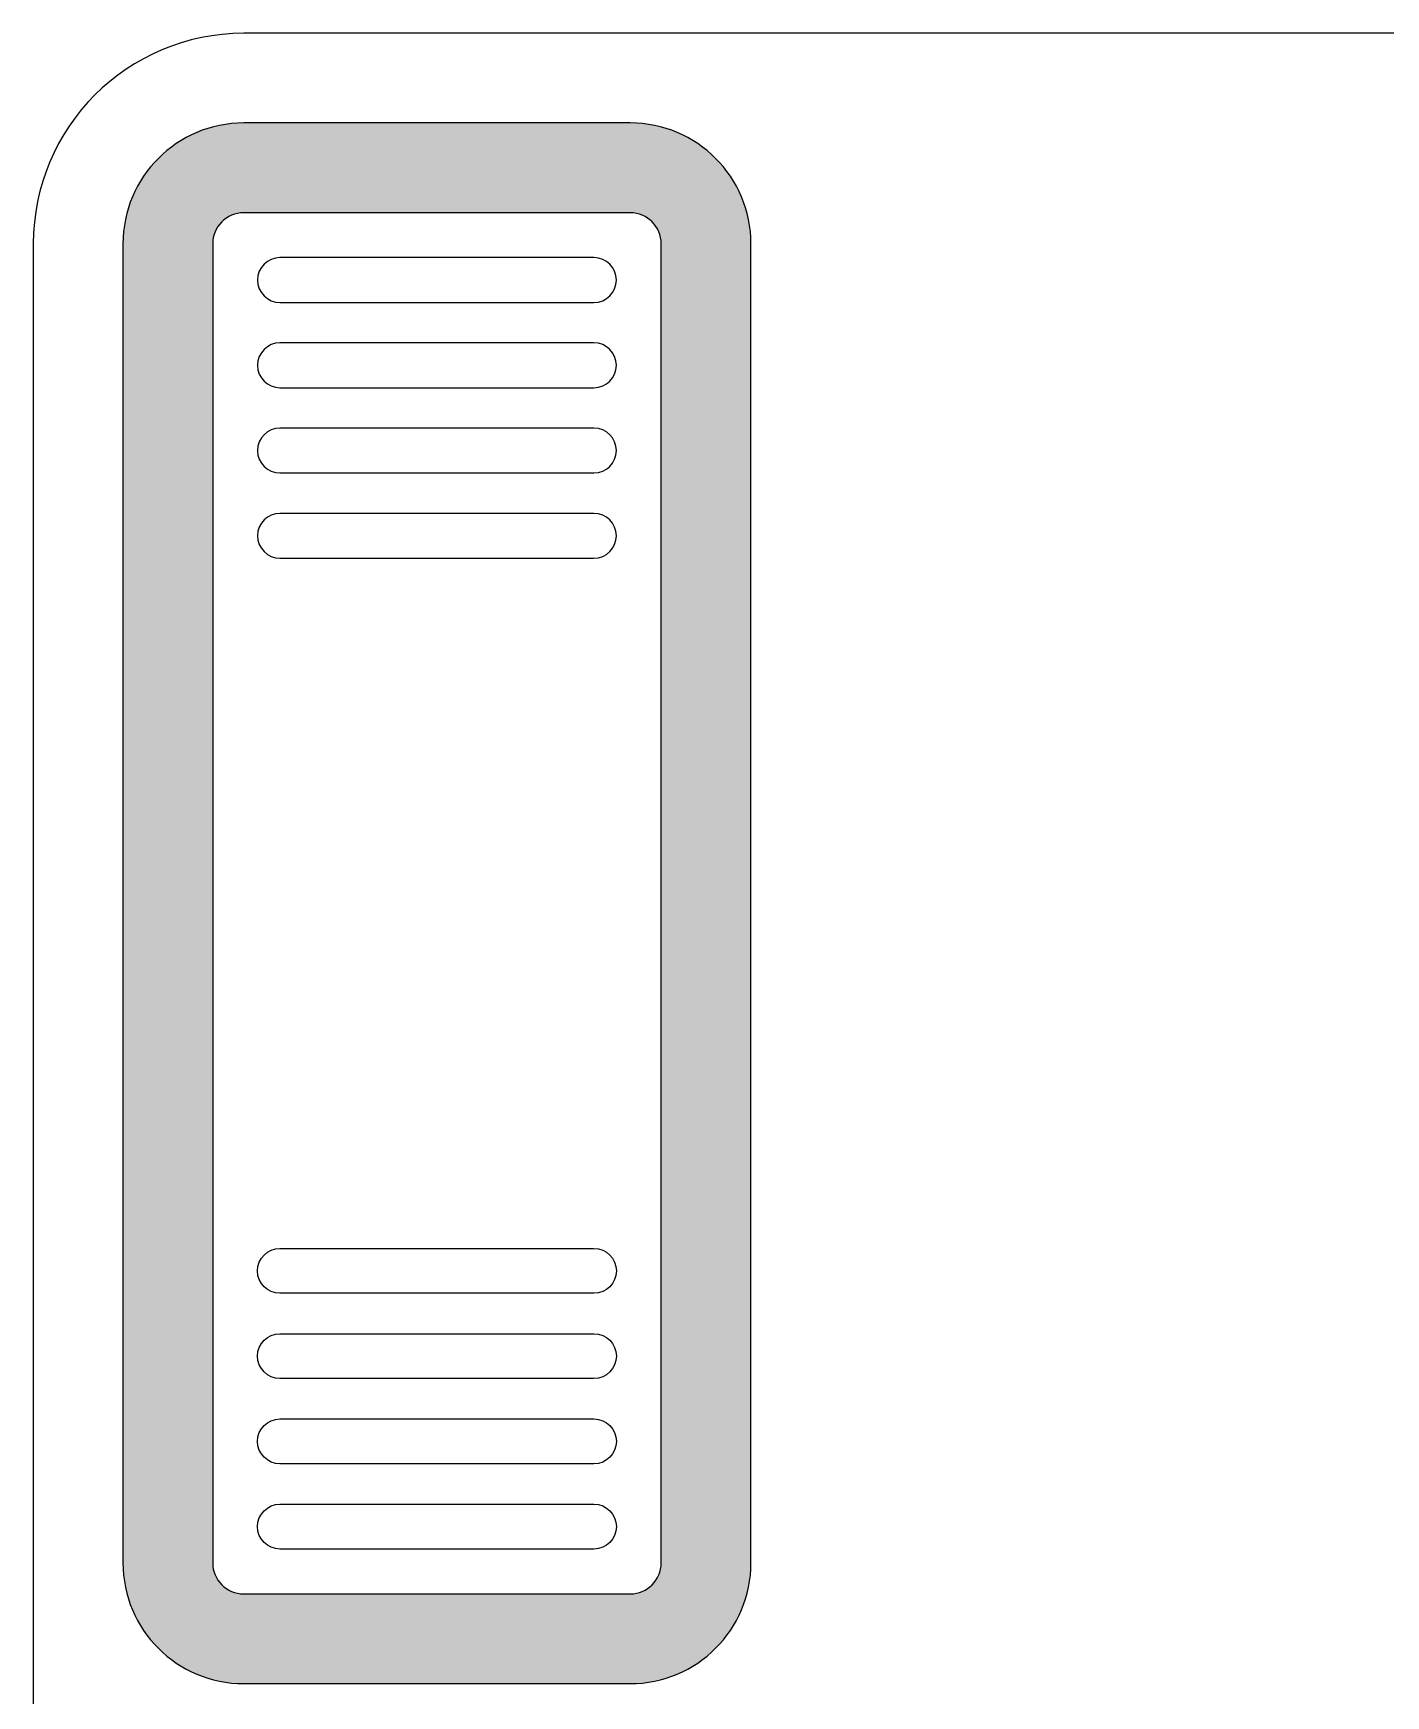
# Model space of a CAD drawing. Header units: millimetres. Extents: x 72.8 to 133.1, y -68.5 to 2.
# Drawn here: x 72.78 to 102.94, y -35.09 to 1.96 of the extents above; entities that cross this region are included whole.
import ezdxf

# ---------------------------------------------------------------- set-up
doc = ezdxf.new("R2010")
doc.units = ezdxf.units.MM
doc.header["$MEASUREMENT"] = 0
doc.layers.add('LASER CUT ACRILIC 3mm$CUT', color=1, linetype='Continuous', true_color=0xff0000)
doc.layers.add('LASER CUT ACRILIC 3mm$ENGRAVE IMAGE', color=5, linetype='Continuous', true_color=0x0000ff)

msp = doc.modelspace()

# ---------------------------------------------------------------- hatches: boundary and pattern name
at = {"layer": 'LASER CUT ACRILIC 3mm$ENGRAVE IMAGE'}
h = msp.add_hatch(color=256, dxfattribs=at)
h.paths.add_polyline_path([(88.783, -2.733), (88.783, -32.13), (88.782, -32.199), (88.78, -32.268), (88.775, -32.337), (88.769, -32.405), (88.761, -32.473), (88.752, -32.54), (88.741, -32.607), (88.728, -32.673), (88.714, -32.738), (88.698, -32.803), (88.681, -32.867), (88.662, -32.931), (88.642, -32.994), (88.62, -33.056), (88.596, -33.117), (88.571, -33.178), (88.545, -33.238), (88.517, -33.297), (88.488, -33.356), (88.458, -33.413), (88.426, -33.47), (88.393, -33.526), (88.359, -33.581), (88.323, -33.635), (88.286, -33.689), (88.248, -33.741), (88.209, -33.792), (88.168, -33.843), (88.126, -33.892), (88.083, -33.941), (88.039, -33.988), (87.994, -34.034), (87.948, -34.079), (87.901, -34.123), (87.852, -34.166), (87.803, -34.208), (87.753, -34.248), (87.701, -34.288), (87.649, -34.326), (87.596, -34.363), (87.542, -34.399), (87.486, -34.433), (87.431, -34.466), (87.374, -34.498), (87.316, -34.528), (87.258, -34.557), (87.198, -34.585), (87.138, -34.611), (87.078, -34.636), (87.016, -34.659), (86.954, -34.681), (86.891, -34.702), (86.827, -34.721), (86.763, -34.738), (86.698, -34.754), (86.633, -34.768), (86.567, -34.781), (86.5, -34.792), (86.433, -34.801), (86.365, -34.809), (86.297, -34.815), (86.229, -34.819), (86.16, -34.822), (86.09, -34.823), (77.475, -34.823), (77.405, -34.822), (77.336, -34.819), (77.267, -34.815), (77.199, -34.809), (77.132, -34.801), (77.064, -34.792), (76.998, -34.781), (76.932, -34.768), (76.866, -34.754), (76.802, -34.738), (76.737, -34.721), (76.674, -34.702), (76.611, -34.681), (76.549, -34.659), (76.487, -34.636), (76.426, -34.611), (76.366, -34.585), (76.307, -34.557), (76.249, -34.528), (76.191, -34.498), (76.134, -34.466), (76.078, -34.433), (76.023, -34.399), (75.969, -34.363), (75.916, -34.326), (75.863, -34.288), (75.812, -34.248), (75.762, -34.208), (75.712, -34.166), (75.664, -34.123), (75.617, -34.079), (75.57, -34.034), (75.525, -33.988), (75.481, -33.941), (75.438, -33.892), (75.397, -33.843), (75.356, -33.792), (75.317, -33.741), (75.278, -33.689), (75.242, -33.635), (75.206, -33.581), (75.171, -33.526), (75.138, -33.47), (75.107, -33.413), (75.076, -33.356), (75.047, -33.297), (75.019, -33.238), (74.993, -33.178), (74.968, -33.117), (74.945, -33.056), (74.923, -32.994), (74.903, -32.931), (74.884, -32.867), (74.866, -32.803), (74.851, -32.738), (74.836, -32.673), (74.824, -32.607), (74.813, -32.54), (74.803, -32.473), (74.795, -32.405), (74.789, -32.337), (74.785, -32.268), (74.782, -32.199), (74.782, -32.13), (74.782, -2.733), (74.782, -2.663), (74.785, -2.594), (74.789, -2.526), (74.795, -2.458), (74.803, -2.39), (74.813, -2.323), (74.824, -2.256), (74.836, -2.19), (74.851, -2.125), (74.866, -2.06), (74.884, -1.996), (74.903, -1.932), (74.923, -1.869), (74.945, -1.807), (74.968, -1.745), (74.993, -1.685), (75.019, -1.625), (75.047, -1.565), (75.076, -1.507), (75.107, -1.449), (75.138, -1.392), (75.171, -1.336), (75.206, -1.281), (75.242, -1.227), (75.278, -1.174), (75.317, -1.122), (75.356, -1.07), (75.397, -1.02), (75.438, -0.97), (75.481, -0.922), (75.525, -0.875), (75.57, -0.829), (75.617, -0.783), (75.664, -0.739), (75.712, -0.697), (75.762, -0.655), (75.812, -0.614), (75.863, -0.575), (75.916, -0.537), (75.969, -0.5), (76.023, -0.464), (76.078, -0.43), (76.134, -0.397), (76.191, -0.365), (76.249, -0.334), (76.307, -0.305), (76.366, -0.278), (76.426, -0.251), (76.487, -0.227), (76.549, -0.203), (76.611, -0.181), (76.674, -0.161), (76.737, -0.142), (76.802, -0.125), (76.866, -0.109), (76.932, -0.095), (76.998, -0.082), (77.064, -0.071), (77.132, -0.061), (77.199, -0.054), (77.267, -0.048), (77.336, -0.043), (77.405, -0.041), (77.475, -0.04), (86.09, -0.04), (86.16, -0.041), (86.229, -0.043), (86.297, -0.048), (86.365, -0.054), (86.433, -0.061), (86.5, -0.071), (86.567, -0.082), (86.633, -0.095), (86.698, -0.109), (86.763, -0.125), (86.827, -0.142), (86.891, -0.161), (86.954, -0.181), (87.016, -0.203), (87.078, -0.227), (87.138, -0.251), (87.198, -0.278), (87.258, -0.305), (87.316, -0.334), (87.374, -0.365), (87.431, -0.397), (87.486, -0.43), (87.542, -0.464), (87.596, -0.5), (87.649, -0.537), (87.701, -0.575), (87.753, -0.614), (87.803, -0.655), (87.852, -0.697), (87.901, -0.739), (87.948, -0.783), (87.994, -0.829), (88.039, -0.875), (88.083, -0.922), (88.126, -0.97), (88.168, -1.02), (88.209, -1.07), (88.248, -1.122), (88.286, -1.174), (88.323, -1.227), (88.359, -1.281), (88.393, -1.336), (88.426, -1.392), (88.458, -1.449), (88.488, -1.507), (88.517, -1.565), (88.545, -1.625), (88.571, -1.685), (88.596, -1.745), (88.62, -1.807), (88.642, -1.869), (88.662, -1.932), (88.681, -1.996), (88.698, -2.06), (88.714, -2.125), (88.728, -2.19), (88.741, -2.256), (88.752, -2.323), (88.761, -2.39), (88.769, -2.458), (88.775, -2.526), (88.78, -2.594), (88.782, -2.663)], flags=0)
h.paths.add_polyline_path([(86.783, -2.733), (86.783, -2.715), (86.782, -2.697), (86.781, -2.68), (86.779, -2.662), (86.777, -2.645), (86.775, -2.627), (86.772, -2.61), (86.769, -2.593), (86.765, -2.576), (86.761, -2.56), (86.757, -2.543), (86.752, -2.527), (86.747, -2.511), (86.741, -2.495), (86.735, -2.479), (86.729, -2.463), (86.722, -2.448), (86.715, -2.432), (86.707, -2.417), (86.699, -2.403), (86.691, -2.388), (86.683, -2.374), (86.674, -2.359), (86.665, -2.345), (86.655, -2.332), (86.645, -2.318), (86.635, -2.305), (86.625, -2.292), (86.614, -2.279), (86.603, -2.267), (86.592, -2.255), (86.58, -2.243), (86.568, -2.231), (86.556, -2.22), (86.544, -2.209), (86.531, -2.198), (86.518, -2.188), (86.505, -2.178), (86.491, -2.168), (86.478, -2.158), (86.464, -2.149), (86.449, -2.14), (86.435, -2.132), (86.42, -2.123), (86.406, -2.116), (86.39, -2.108), (86.375, -2.101), (86.36, -2.094), (86.344, -2.088), (86.328, -2.082), (86.312, -2.076), (86.296, -2.071), (86.28, -2.066), (86.263, -2.062), (86.247, -2.058), (86.23, -2.054), (86.213, -2.051), (86.196, -2.048), (86.178, -2.045), (86.161, -2.043), (86.143, -2.042), (86.126, -2.041), (86.108, -2.04), (86.09, -2.04), (77.475, -2.04), (77.457, -2.04), (77.439, -2.041), (77.421, -2.042), (77.404, -2.043), (77.386, -2.045), (77.369, -2.048), (77.352, -2.051), (77.335, -2.054), (77.318, -2.058), (77.301, -2.062), (77.285, -2.066), (77.268, -2.071), (77.252, -2.076), (77.236, -2.082), (77.22, -2.088), (77.205, -2.094), (77.189, -2.101), (77.174, -2.108), (77.159, -2.116), (77.144, -2.123), (77.13, -2.132), (77.115, -2.14), (77.101, -2.149), (77.087, -2.158), (77.073, -2.168), (77.06, -2.178), (77.047, -2.188), (77.034, -2.198), (77.021, -2.209), (77.009, -2.22), (76.996, -2.231), (76.985, -2.243), (76.973, -2.255), (76.962, -2.267), (76.951, -2.279), (76.94, -2.292), (76.929, -2.305), (76.919, -2.318), (76.909, -2.332), (76.9, -2.345), (76.891, -2.359), (76.882, -2.374), (76.873, -2.388), (76.865, -2.403), (76.857, -2.417), (76.85, -2.432), (76.843, -2.448), (76.836, -2.463), (76.83, -2.479), (76.824, -2.495), (76.818, -2.511), (76.813, -2.527), (76.808, -2.543), (76.803, -2.56), (76.799, -2.576), (76.796, -2.593), (76.792, -2.61), (76.79, -2.627), (76.787, -2.645), (76.785, -2.662), (76.784, -2.68), (76.782, -2.697), (76.782, -2.715), (76.782, -2.733), (76.782, -32.13), (76.782, -32.148), (76.782, -32.165), (76.784, -32.183), (76.785, -32.201), (76.787, -32.218), (76.79, -32.235), (76.792, -32.253), (76.796, -32.269), (76.799, -32.286), (76.803, -32.303), (76.808, -32.32), (76.813, -32.336), (76.818, -32.352), (76.824, -32.368), (76.83, -32.384), (76.836, -32.4), (76.843, -32.415), (76.85, -32.43), (76.857, -32.445), (76.865, -32.46), (76.873, -32.475), (76.882, -32.489), (76.891, -32.503), (76.9, -32.517), (76.909, -32.531), (76.919, -32.544), (76.929, -32.558), (76.94, -32.571), (76.951, -32.583), (76.962, -32.596), (76.973, -32.608), (76.985, -32.62), (76.996, -32.631), (77.009, -32.643), (77.021, -32.654), (77.034, -32.665), (77.047, -32.675), (77.06, -32.685), (77.073, -32.695), (77.087, -32.704), (77.101, -32.714), (77.115, -32.722), (77.13, -32.731), (77.144, -32.739), (77.159, -32.747), (77.174, -32.754), (77.189, -32.762), (77.205, -32.768), (77.22, -32.775), (77.236, -32.781), (77.252, -32.786), (77.268, -32.792), (77.285, -32.797), (77.301, -32.801), (77.318, -32.805), (77.335, -32.809), (77.352, -32.812), (77.369, -32.815), (77.386, -32.817), (77.404, -32.819), (77.421, -32.821), (77.439, -32.822), (77.457, -32.823), (77.475, -32.823), (86.09, -32.823), (86.108, -32.823), (86.126, -32.822), (86.143, -32.821), (86.161, -32.819), (86.178, -32.817), (86.196, -32.815), (86.213, -32.812), (86.23, -32.809), (86.247, -32.805), (86.263, -32.801), (86.28, -32.797), (86.296, -32.792), (86.312, -32.786), (86.328, -32.781), (86.344, -32.775), (86.36, -32.768), (86.375, -32.762), (86.39, -32.754), (86.406, -32.747), (86.42, -32.739), (86.435, -32.731), (86.449, -32.722), (86.464, -32.714), (86.478, -32.704), (86.491, -32.695), (86.505, -32.685), (86.518, -32.675), (86.531, -32.665), (86.544, -32.654), (86.556, -32.643), (86.568, -32.631), (86.58, -32.62), (86.592, -32.608), (86.603, -32.596), (86.614, -32.583), (86.625, -32.571), (86.635, -32.558), (86.645, -32.544), (86.655, -32.531), (86.665, -32.517), (86.674, -32.503), (86.683, -32.489), (86.691, -32.475), (86.699, -32.46), (86.707, -32.445), (86.715, -32.43), (86.722, -32.415), (86.729, -32.4), (86.735, -32.384), (86.741, -32.368), (86.747, -32.352), (86.752, -32.336), (86.757, -32.32), (86.761, -32.303), (86.765, -32.286), (86.769, -32.269), (86.772, -32.253), (86.775, -32.235), (86.777, -32.218), (86.779, -32.201), (86.781, -32.183), (86.782, -32.165), (86.783, -32.148), (86.783, -32.13)], flags=0)

# ---------------------------------------------------------------- linework, layer by layer
at = {"layer": 'LASER CUT ACRILIC 3mm$CUT'}
for p, q in [((128.396, 1.96), (77.475, 1.96)), ((72.782, -2.733), (72.782, -63.769))]:
    msp.add_line(p, q, dxfattribs=at)
msp.add_open_spline([(77.475, 1.96), (74.883, 1.96), (72.782, -0.141), (72.782, -2.733)], degree=3, dxfattribs=at)
at = {"layer": 'LASER CUT ACRILIC 3mm$CUT', "color": 1, "true_color": 0xff0000}
for points in [[(78.282, -3.04), (80.616, -3.04), (82.949, -3.04), (85.282, -3.04), (85.558, -3.04), (85.782, -3.264), (85.782, -3.54), (85.782, -3.816), (85.558, -4.04), (85.282, -4.04), (82.949, -4.04), (80.616, -4.04), (78.282, -4.04), (78.006, -4.04), (77.782, -3.816), (77.782, -3.54), (77.782, -3.264), (78.006, -3.04), (78.282, -3.04)], [(78.282, -4.94), (80.616, -4.94), (82.949, -4.94), (85.282, -4.94), (85.558, -4.94), (85.782, -5.164), (85.782, -5.44), (85.782, -5.716), (85.558, -5.94), (85.282, -5.94), (82.949, -5.94), (80.616, -5.94), (78.282, -5.94), (78.006, -5.94), (77.782, -5.716), (77.782, -5.44), (77.782, -5.164), (78.006, -4.94), (78.282, -4.94)], [(78.282, -6.84), (80.616, -6.84), (82.949, -6.84), (85.282, -6.84), (85.558, -6.84), (85.782, -7.064), (85.782, -7.34), (85.782, -7.616), (85.558, -7.84), (85.282, -7.84), (82.949, -7.84), (80.616, -7.84), (78.282, -7.84), (78.006, -7.84), (77.782, -7.616), (77.782, -7.34), (77.782, -7.064), (78.006, -6.84), (78.282, -6.84)], [(78.282, -8.74), (80.616, -8.74), (82.949, -8.74), (85.282, -8.74), (85.558, -8.74), (85.782, -8.964), (85.782, -9.24), (85.782, -9.516), (85.558, -9.74), (85.282, -9.74), (82.949, -9.74), (80.616, -9.74), (78.282, -9.74), (78.006, -9.74), (77.782, -9.516), (77.782, -9.24), (77.782, -8.964), (78.006, -8.74), (78.282, -8.74)], [(78.282, -26.123), (80.616, -26.123), (82.949, -26.123), (85.282, -26.123), (85.558, -26.123), (85.782, -25.899), (85.782, -25.623), (85.782, -25.347), (85.558, -25.123), (85.282, -25.123), (82.949, -25.123), (80.616, -25.123), (78.282, -25.123), (78.006, -25.123), (77.782, -25.347), (77.782, -25.623), (77.782, -25.899), (78.006, -26.123), (78.282, -26.123)], [(78.282, -28.023), (80.616, -28.023), (82.949, -28.023), (85.282, -28.023), (85.558, -28.023), (85.782, -27.799), (85.782, -27.523), (85.782, -27.247), (85.558, -27.023), (85.282, -27.023), (82.949, -27.023), (80.616, -27.023), (78.282, -27.023), (78.006, -27.023), (77.782, -27.247), (77.782, -27.523), (77.782, -27.799), (78.006, -28.023), (78.282, -28.023)], [(78.282, -29.923), (80.616, -29.923), (82.949, -29.923), (85.282, -29.923), (85.558, -29.923), (85.782, -29.699), (85.782, -29.423), (85.782, -29.147), (85.558, -28.923), (85.282, -28.923), (82.949, -28.923), (80.616, -28.923), (78.282, -28.923), (78.006, -28.923), (77.782, -29.147), (77.782, -29.423), (77.782, -29.699), (78.006, -29.923), (78.282, -29.923)], [(78.282, -31.823), (80.616, -31.823), (82.949, -31.823), (85.282, -31.823), (85.558, -31.823), (85.782, -31.599), (85.782, -31.323), (85.782, -31.047), (85.558, -30.823), (85.282, -30.823), (82.949, -30.823), (80.616, -30.823), (78.282, -30.823), (78.006, -30.823), (77.782, -31.047), (77.782, -31.323), (77.782, -31.599), (78.006, -31.823), (78.282, -31.823)]]:
    msp.add_open_spline(points, degree=3, knots=[0, 0, 0, 0, 1, 1, 1, 2, 2, 2, 3, 3, 3, 4, 4, 4, 5, 5, 5, 6, 6, 6, 6], dxfattribs=at)
at = {"layer": 'LASER CUT ACRILIC 3mm$ENGRAVE IMAGE'}
for points in [[(88.783, -2.733), (88.783, -12.532), (88.783, -22.331), (88.783, -32.13), (88.783, -33.617), (87.577, -34.823), (86.09, -34.823), (83.218, -34.823), (80.346, -34.823), (77.475, -34.823), (75.987, -34.823), (74.782, -33.617), (74.782, -32.13), (74.782, -22.331), (74.782, -12.532), (74.782, -2.733), (74.782, -1.246), (75.987, -0.04), (77.475, -0.04), (80.346, -0.04), (83.218, -0.04), (86.09, -0.04), (87.577, -0.04), (88.783, -1.246), (88.783, -2.733)], [(86.783, -2.733), (86.783, -12.532), (86.783, -22.331), (86.783, -32.13), (86.783, -32.513), (86.473, -32.823), (86.09, -32.823), (83.218, -32.823), (80.346, -32.823), (77.475, -32.823), (77.092, -32.823), (76.782, -32.513), (76.782, -32.13), (76.782, -22.331), (76.782, -12.532), (76.782, -2.733), (76.782, -2.35), (77.092, -2.04), (77.475, -2.04), (80.346, -2.04), (83.218, -2.04), (86.09, -2.04), (86.473, -2.04), (86.783, -2.35), (86.783, -2.733)]]:
    msp.add_open_spline(points, degree=3, knots=[0, 0, 0, 0, 1, 1, 1, 2, 2, 2, 3, 3, 3, 4, 4, 4, 5, 5, 5, 6, 6, 6, 7, 7, 7, 8, 8, 8, 8], dxfattribs=at)

doc.saveas('drawing.dxf')
